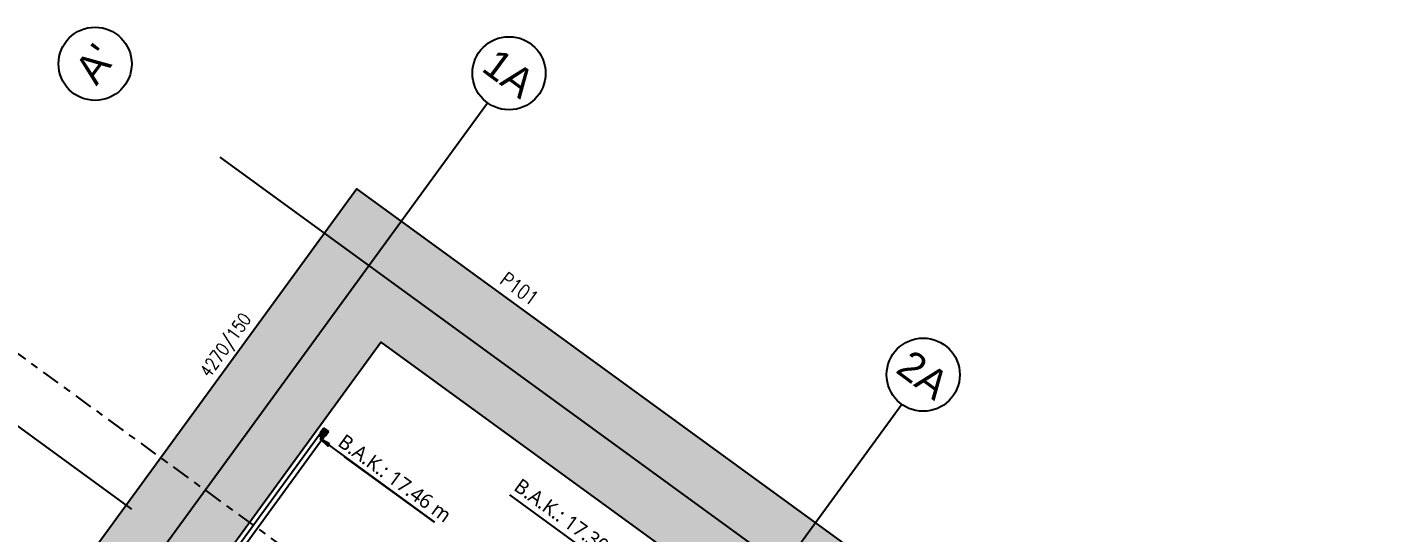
# Model space of a CAD drawing. Header units: millimetres. Extents: x 400382 to 401500, y 4543975 to 4544133.
# Drawn here: x 400767.47 to 400786.11, y 4544126.21 to 4544133.12 of the extents above; entities that cross this region are included whole.
import ezdxf
from ezdxf.enums import TextEntityAlignment as Align

# ---------------------------------------------------------------- set-up
doc = ezdxf.new("R2010")
doc.units = ezdxf.units.MM
for name, pattern in [('AKS', [3, 2.5, -0.25, 0, -0.25]), ('CENTER', [2, 1.25, -0.25, 0.25, -0.25]), ('DASHDOT2', [0.5, 0.25, -0.125, 0, -0.125])]:
    doc.linetypes.add(name, pattern=pattern)
for name, color, linetype in [('aks prota', 2, 'AKS'), ('caks prota', 4, 'Continuous'), ('kolon tarama prota', 252, 'Continuous'), ('lperde prota', 4, 'Continuous'), ('merdiven prota', 2, 'Continuous'), ('perde prota', 1, 'Continuous'), ('PRT-AL-TUNEL_EKSENI', 14, 'DASHDOT2'), ('skesit prota', 7, 'Continuous'), ('taks prota', 7, 'Continuous'), ('tperde prota', 6, 'Continuous')]:
    doc.layers.add(name, color=color, linetype=linetype)
doc.styles.add('Segoe UI Light_1', font='', dxfattribs={"height": 200})
doc.styles.add('TAKS', font='Arial Unicode.ttf')
doc.styles.add('tkolon', font='romanstw.shx')
doc.styles.get('Segoe UI Light_1').set_extended_font_data('Segoe UI Light')

# ---------------------------------------------------------------- blocks, each defined once
blk = doc.blocks.new('17.60 mekanik')
at = {"layer": 'kolon tarama prota'}
blk.add_hatch(color=256, dxfattribs=at).paths.add_polyline_path([(136192.6, 67128.9), (136203.5, 67118.5), (136205.9, 67121.7)], flags=0)
for p, q in [((136191.8, 67133.4), (135802.5, 66597.7)), ((136192.8, 67135), (136191.7, 67133.5)), ((136198.1, 67143.3), (136193.4, 67136.9)), ((136193.4, 67136.9), (136198.1, 67143.3)), ((136193.4, 67136.9), (136199.9, 67132.2)), ((136199.9, 67132.2), (136193.4, 67136.9)), ((136193.4, 67136.9), (136193.4, 67136.9)), ((136195.7, 67139.5), (136196.2, 67139.2)), ((136196.2, 67139.2), (136195.7, 67139.5)), ((136195.7, 67139.5), (136195.7, 67139.5)), ((136196.2, 67139.2), (136196.2, 67139.2)), ((136196.7, 67140), (136196.3, 67140.3)), ((136196.3, 67140.3), (136196.7, 67140)), ((136196.3, 67140.3), (136196.3, 67140.3)), ((136196.7, 67135.5), (136196.4, 67135.1)), ((136196.4, 67135.1), (136196.7, 67135.5)), ((136196.4, 67135.1), (136196.4, 67135.1)), ((136196.7, 67140), (136196.7, 67140)), ((136196.7, 67138.8), (136197.1, 67138.5)), ((136197.1, 67138.5), (136196.7, 67138.8)), ((136196.7, 67138.8), (136196.7, 67138.8)), ((136196.7, 67135.5), (136196.7, 67135.5)), ((136197.1, 67138.5), (136197.1, 67138.5)), ((136197.5, 67136.5), (136197.1, 67136)), ((136197.1, 67136), (136197.5, 67136.5)), ((136197.1, 67136), (136197.1, 67136)), ((136197.2, 67134.5), (136197.6, 67134.9)), ((136197.6, 67134.9), (136197.2, 67134.5)), ((136197.2, 67134.5), (136197.2, 67134.5)), ((136197.7, 67139.3), (136197.3, 67139.6)), ((136197.3, 67139.6), (136197.7, 67139.3)), ((136197.3, 67139.6), (136197.3, 67139.6)), ((136197.5, 67136.5), (136197.5, 67136.5)), ((136197.6, 67134.9), (136197.6, 67134.9)), ((136197.7, 67139.3), (136197.7, 67139.3)), ((136197.7, 67138.1), (136198.2, 67137.7)), ((136198.2, 67137.7), (136197.7, 67138.1)), ((136197.7, 67138.1), (136197.7, 67138.1)), ((136198.2, 67137.5), (136197.9, 67137.1)), ((136197.9, 67137.1), (136198.2, 67137.5)), ((136197.9, 67137.1), (136197.9, 67137.1)), ((136198, 67135.5), (136198.3, 67135.9)), ((136198.3, 67135.9), (136198, 67135.5)), ((136198, 67135.5), (136198, 67135.5)), ((136204.6, 67138.6), (136198.1, 67143.3)), ((136198.1, 67143.3), (136204.6, 67138.6)), ((136198.1, 67143.3), (136198.1, 67143.3)), ((136198.2, 67137.7), (136198.2, 67137.7)), ((136198.2, 67137.5), (136198.2, 67137.5)), ((136198.8, 67138.5), (136198.3, 67138.9)), ((136198.3, 67138.9), (136198.8, 67138.5)), ((136198.3, 67138.9), (136198.3, 67138.9)), ((136198.3, 67135.9), (136198.3, 67135.9)), ((136198.7, 67136.5), (136199, 67137)), ((136199, 67137), (136198.7, 67136.5)), ((136198.7, 67136.5), (136198.7, 67136.5)), ((136198.8, 67138.5), (136198.8, 67138.5)), ((136199.3, 67139.1), (136199, 67138.6)), ((136199, 67138.6), (136199.3, 67139.1)), ((136199, 67138.6), (136199, 67138.6)), ((136199, 67137), (136199, 67137)), ((136199.2, 67137), (136199.7, 67136.6)), ((136199.7, 67136.6), (136199.2, 67137)), ((136199.2, 67137), (136199.2, 67137)), ((136199.3, 67139.1), (136199.3, 67139.1)), ((136200.1, 67140.1), (136199.7, 67139.6)), ((136199.7, 67139.6), (136200.1, 67140.1)), ((136199.7, 67139.6), (136199.7, 67139.6)), ((136199.7, 67136.6), (136199.7, 67136.6)), ((136199.8, 67138), (136200.1, 67138.5)), ((136200.1, 67138.5), (136199.8, 67138)), ((136199.8, 67138), (136199.8, 67138)), ((136200.3, 67137.4), (136199.8, 67137.8)), ((136199.8, 67137.8), (136200.3, 67137.4)), ((136199.8, 67137.8), (136199.8, 67137.8)), ((136199.9, 67132.2), (136204.6, 67138.6)), ((136204.6, 67138.6), (136199.9, 67132.2)), ((136200.1, 67140.1), (136200.1, 67140.1)), ((136200.1, 67138.5), (136200.1, 67138.5)), ((136200.3, 67137.4), (136200.3, 67137.4)), ((136200.3, 67136.2), (136200.7, 67135.9)), ((136200.7, 67135.9), (136200.3, 67136.2)), ((136200.3, 67136.2), (136200.3, 67136.2)), ((136200.8, 67141), (136200.5, 67140.6)), ((136200.5, 67140.6), (136200.8, 67141)), ((136200.5, 67140.6), (136200.5, 67140.6)), ((136200.5, 67139), (136200.9, 67139.5)), ((136200.9, 67139.5), (136200.5, 67139)), ((136200.5, 67139), (136200.5, 67139)), ((136200.7, 67135.9), (136200.7, 67135.9)), ((136200.8, 67141), (136200.8, 67141)), ((136200.9, 67139.5), (136200.9, 67139.5)), ((136201.3, 67136.7), (136200.9, 67137)), ((136200.9, 67137), (136201.3, 67136.7)), ((136200.9, 67137), (136200.9, 67137)), ((136201.3, 67140), (136201.6, 67140.5)), ((136201.6, 67140.5), (136201.3, 67140)), ((136201.3, 67140), (136201.3, 67140)), ((136201.3, 67136.7), (136201.3, 67136.7)), ((136201.3, 67135.5), (136201.7, 67135.2)), ((136201.7, 67135.2), (136201.3, 67135.5)), ((136201.3, 67135.5), (136201.3, 67135.5)), ((136201.6, 67140.5), (136201.6, 67140.5)), ((136201.7, 67135.2), (136201.7, 67135.2)), ((136202.3, 67136), (136201.9, 67136.3)), ((136201.9, 67136.3), (136202.3, 67136)), ((136201.9, 67136.3), (136201.9, 67136.3)), ((136202.3, 67136), (136202.3, 67136)), ((136204.6, 67138.6), (136204.6, 67138.6)), ((135807.9, 66593.8), (136197.1, 67129.5)), ((136192.6, 67128.9), (136203.5, 67118.5)), ((136205.9, 67121.7), (136192.6, 67128.9)), ((136192.6, 67128.9), (136349.6, 67014.8)), ((136197.2, 67129.4), (136198.3, 67131)), ((136199.9, 67132.2), (136199.9, 67132.2)), ((136203.5, 67118.5), (136205.9, 67121.7)), ((136349.6, 67014.8), (136226.6, 67104.1)), ((136596.2, 66947.7), (136452.3, 67052.2))]:
    blk.add_line(p, q, dxfattribs=at)
at = {"layer": 'kolon tarama prota', "flags": 128}
for points in [[(136193.1, 67134.8), (136194.5, 67136.6), (136195.6, 67138.2), (136196.3, 67139.2), (136196.6, 67139.5)], [(136197.2, 67135.3), (136196.2, 67136.6), (136196, 67138.3), (136196.6, 67139.5)], [(136196.6, 67139.5), (136197.9, 67140.6), (136199.6, 67140.7), (136200.8, 67140.2)], [(136201.4, 67136), (136200.1, 67135), (136198.5, 67134.8), (136197.2, 67135.3)], [(136201.4, 67136), (136201.2, 67135.6), (136200.4, 67134.5), (136199.2, 67132.9), (136198, 67131.2)], [(136200.8, 67140.2), (136201.8, 67138.9), (136202, 67137.2), (136201.4, 67136)]]:
    blk.add_lwpolyline(points, dxfattribs=at)
at = {"layer": 'kolon tarama prota'}
for centre, radius, start, end in [((136199, 67137.8), 4, 144, 324), ((136199, 67137.8), 4, 144, 324), ((136199, 67137.8), 3.73, 151.6967, 226.3033), ((136199, 67137.8), 3.73, 151.6967, 226.3033), ((136199, 67137.8), 3.43, 54, 234), ((136199, 67137.8), 3.43, 54, 234), ((136199, 67137.8), 3.3, 144, 324), ((136199, 67137.8), 4, 324, 144), ((136199, 67137.8), 4, 324, 144), ((136199, 67137.8), 3.2, 152.9893, 225.0107), ((136199, 67137.8), 3.2, 152.9893, 225.0107), ((136199, 67137.8), 3.02, 54, 234), ((136199, 67137.8), 3, 144, 324), ((136199, 67137.8), 3, 144, 324), ((136199, 67137.8), 3.73, 61.6967, 136.3033), ((136199, 67137.8), 3.73, 61.6967, 136.3033), ((136199, 67137.8), 3.3, 324, 144), ((136198, 67136.4), 1.65, 54, 234), ((136199, 67137.8), 2.5, 144, 324), ((136199, 67137.8), 2.5, 144, 324), ((136199, 67137.8), 2.53, 155.3831, 222.6169), ((136199, 67137.8), 2.53, 155.3831, 222.6169), ((136199, 67137.8), 3, 324, 144), ((136199, 67137.8), 3, 324, 144), ((136199, 67137.8), 3.2, 62.9893, 135.0107), ((136199, 67137.8), 3.2, 62.9893, 135.0107), ((136199, 67137.8), 3.43, 234, 54), ((136199, 67137.8), 3.43, 234, 54), ((136199, 67137.8), 2.5, 324, 144), ((136199, 67137.8), 2.5, 324, 144), ((136199, 67137.8), 2, 158.4775, 219.5225), ((136199, 67137.8), 2, 158.4775, 219.5225), ((136199, 67137.8), 3.02, 234, 54), ((136199, 67137.8), 3.73, 241.6967, 316.3033), ((136199, 67137.8), 3.73, 241.6967, 316.3033), ((136199, 67137.8), 2.53, 65.3831, 132.6169), ((136199, 67137.8), 2.53, 65.3831, 132.6169), ((136199, 67137.8), 3.2, 242.9893, 315.0107), ((136199, 67137.8), 3.2, 242.9893, 315.0107), ((136199, 67137.8), 2, 68.4775, 129.5225), ((136199, 67137.8), 2, 68.4775, 129.5225), ((136199, 67137.8), 1.33, 166.0243, 211.9757), ((136199, 67137.8), 1.33, 166.0243, 211.9757), ((136199, 67137.8), 2.53, 245.3831, 312.6169), ((136199, 67137.8), 2.53, 245.3831, 312.6169), ((136199, 67137.8), 0.8, 182.6822, 195.3178), ((136199, 67137.8), 0.8, 182.6822, 195.3178), ((136199, 67137.8), 1.33, 76.0243, 121.9757), ((136199, 67137.8), 1.33, 76.0243, 121.9757), ((136199, 67137.8), 2, 248.4775, 309.5225), ((136199, 67137.8), 2, 248.4775, 309.5225), ((136199, 67137.8), 1.33, 256.0243, 301.9757), ((136199, 67137.8), 1.33, 256.0243, 301.9757), ((136199, 67137.8), 0.8, 92.6822, 105.3178), ((136199, 67137.8), 0.8, 92.6822, 105.3178), ((136200, 67139.1), 1.65, 234, 54), ((136199, 67137.8), 0.8, 272.6822, 285.3178), ((136199, 67137.8), 0.8, 272.6822, 285.3178), ((136199, 67137.8), 0.8, 2.6822, 15.3178), ((136199, 67137.8), 0.8, 2.6822, 15.3178), ((136199, 67137.8), 1.33, 346.0243, 31.9757), ((136199, 67137.8), 1.33, 346.0243, 31.9757), ((136199, 67137.8), 2, 338.4775, 39.5225), ((136199, 67137.8), 2, 338.4775, 39.5225), ((136199, 67137.8), 2.53, 335.3831, 42.6169), ((136199, 67137.8), 2.53, 335.3831, 42.6169), ((136199, 67137.8), 3.2, 332.9893, 45.0107), ((136199, 67137.8), 3.2, 332.9893, 45.0107), ((136199, 67137.8), 3.73, 331.6967, 46.3033), ((136199, 67137.8), 3.73, 331.6967, 46.3033)]:
    blk.add_arc(centre, radius, start, end, dxfattribs=at)
for centre, major_axis, start_param, end_param in [((136194.4, 67131.5), (-2.78, 2.02), 4.712389, 7.853982), ((136194.4, 67131.5), (2.67, -1.94), 3.141593, 4.712389), ((136194.4, 67131.5), (-2.67, 1.94), 4.712389, 6.283185), ((136195.6, 67133), (-2.78, 2.02), 4.712389, 7.853982), ((136195.6, 67133), (-2.44, 1.77), 4.712389, 7.853982), ((136195.6, 67133), (2.44, -1.77), 4.712389, 7.853982), ((136195.6, 67133), (2.78, -2.02), 4.712389, 7.853982), ((136194.4, 67131.5), (-2.78, 2.02), 1.570796, 4.712389), ((136194.4, 67131.5), (2.67, -1.94), 4.712389, 6.283185), ((136194.4, 67131.5), (-2.67, 1.94), 3.141593, 4.712389)]:
    blk.add_ellipse(centre, major_axis=major_axis, ratio=0.01, start_param=start_param, end_param=end_param, dxfattribs=at)
at = {"layer": 'kolon tarama prota', "char_height": 20, "attachment_point": 1, "rotation": 324, "line_spacing_factor": 1.142579, "style": 'Segoe UI Light_1'}
for s, insert, width in [('B.A.K.: 17.46 m', (136227.6, 67136.5), 207.627), ('B.A.K.: 17.30 m', (136468.1, 67076.1), 207.124)]:
    blk.add_mtext(s, dxfattribs=dict(at, insert=insert, width=width))

msp = doc.modelspace()

# ---------------------------------------------------------------- hatches: boundary and pattern name
at = {"layer": 'kolon tarama prota'}
h = msp.add_hatch(color=256, dxfattribs=at)
h.dxf.hatch_style = 1
h.paths.add_polyline_path([(400825.527, 4544091.908), (400771.977, 4544130.917), (400746.836, 4544096.404), (400748.048, 4544095.52), (400772.306, 4544128.822), (400822.975, 4544091.912)])

# ---------------------------------------------------------------- linework, layer by layer
at = {"layer": 'aks prota', "ltscale": 10}
for p, q in [((400863.305, 4544063.461), (400768.79, 4544132.311)), ((400746.264, 4544094.345), (400773.761, 4544132.092)), ((400746.264, 4544094.345), (400773.761, 4544132.092)), ((400751.922, 4544090.224), (400779.419, 4544127.971)), ((400751.922, 4544090.224), (400779.419, 4544127.971))]:
    msp.add_line(p, q, dxfattribs=at)
at = {"layer": 'caks prota', "ltscale": 0.05}
for centre in [(400768.401, 4544132.625), (400768.401, 4544132.625), (400774.055, 4544132.496), (400774.055, 4544132.496), (400779.713, 4544128.375), (400779.713, 4544128.375)]:
    msp.add_circle(centre, 0.5, dxfattribs=at)
at = {"layer": 'perde prota'}
msp.add_lwpolyline([(400825.527, 4544091.908), (400771.977, 4544130.917), (400746.836, 4544096.404), (400748.049, 4544095.521), (400772.306, 4544128.822), (400822.975, 4544091.912)], close=True, dxfattribs=at)
at = {"layer": 'PRT-AL-TUNEL_EKSENI', "ltscale": 10}
msp.add_line((400855.471, 4544063.477), (400766.074, 4544128.598), dxfattribs=at)
at = {"layer": 'skesit prota', "linetype": 'CENTER', "ltscale": 0.2}
msp.add_lwpolyline([(400765.024, 4544130.352), (400860.966, 4544060.463)], dxfattribs=at)

# ---------------------------------------------------------------- block references
at = {"layer": 'merdiven prota', "xscale": 0.01, "yscale": 0.01, "zscale": 0.01, "rotation": 359.9284577011093}
msp.add_blockref('17.60 mekanik', (399408.706, 4543457.914), dxfattribs=at)

# ---------------------------------------------------------------- texts
at = {"layer": 'lperde prota', "style": 'tkolon', "width": 0.8}
msp.add_text('4270/150', height=0.18, rotation=54.3977, dxfattribs=at).set_placement((400769.889, 4544128.374), align=Align.MIDDLE_LEFT)
at = {"layer": 'taks prota', "style": 'TAKS'}
for s, rotation, p in [("A'", 53.4336, (400768.401, 4544132.625)), ("A'", 53.4336, (400768.401, 4544132.625)), ('1A', 323.4336, (400774.055, 4544132.496)), ('1A', 323.4336, (400774.055, 4544132.496)), ('2A', 323.4336, (400779.713, 4544128.375)), ('2A', 323.4336, (400779.713, 4544128.375))]:
    msp.add_text(s, height=0.4, rotation=rotation, dxfattribs=at).set_placement(p, align=Align.MIDDLE_CENTER)
at = {"layer": 'tperde prota', "style": 'tkolon', "width": 0.8}
msp.add_text('P101', height=0.2, rotation=324.3977, dxfattribs=at).set_placement((400773.97, 4544129.713), align=Align.MIDDLE_LEFT)

doc.saveas('drawing.dxf')
